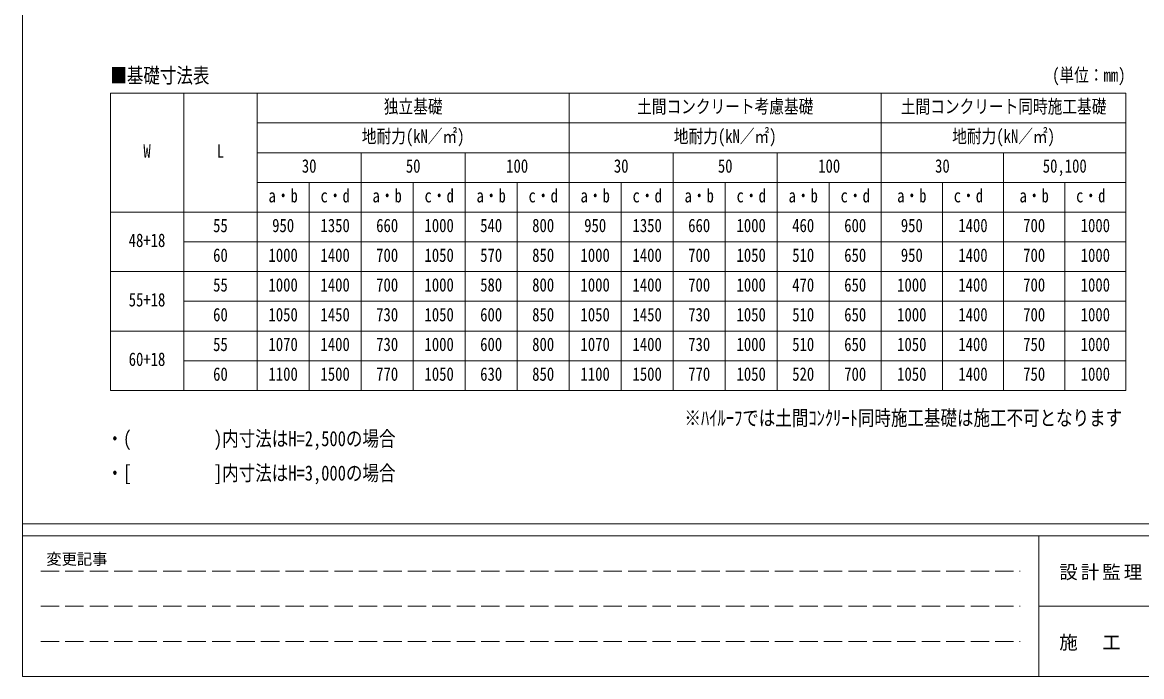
# Model space of a CAD drawing. Units: millimetres at full size, sheet at 1:50; details may follow other scales. Extents: x -14053 to 14053, y -9700 to 9700.
# Drawn here: x -14053 to -4907, y -9700 to -4352 of the extents above; entities that cross this region are included whole.
import ezdxf
from ezdxf.enums import TextEntityAlignment as Align

# ---------------------------------------------------------------- set-up
doc = ezdxf.new("R2010")
doc.units = ezdxf.units.MM
doc.header["$LTSCALE"] = 50
doc.linetypes.add('DASHED3', pattern=[4, 3, -1])
doc.layers.add('0-D_記号', color=7, linetype='Continuous', lineweight=9)
doc.layers.add('F-0_ﾚｲﾔ240', color=7, linetype='Continuous', lineweight=9)
doc.styles.add('ＭＳ ゴシック', font='')
doc.styles.get('ＭＳ ゴシック').set_extended_font_data('MS Gothic')

msp = doc.modelspace()

# ---------------------------------------------------------------- linework, layer by layer
at = {"layer": '0-D_記号'}
for p, q in [((-13334.63, -4931.42), (-5034.63, -4931.42)), ((-13334.63, -4931.42), (-13334.63, -7361.42)), ((-12734.63, -4931.42), (-12734.63, -7361.42)), ((-12134.63, -4931.42), (-12134.63, -7361.42)), ((-12134.63, -4931.42), (-12134.63, -7361.42)), ((-9584.63, -4931.42), (-9584.63, -7361.42)), ((-7034.63, -4931.42), (-7034.63, -7361.42)), ((-5034.63, -4931.42), (-5034.63, -7361.42)), ((-12134.63, -5174.42), (-5034.63, -5174.42)), ((-12134.63, -5417.42), (-5034.63, -5417.42)), ((-11284.63, -5417.42), (-11284.63, -7361.42)), ((-10434.63, -5417.42), (-10434.63, -7361.42)), ((-8734.63, -5417.42), (-8734.63, -7361.42)), ((-7884.63, -5417.42), (-7884.63, -7361.42)), ((-6034.63, -5417.42), (-6034.63, -7361.42)), ((-12134.63, -5660.42), (-5034.63, -5660.42)), ((-11709.63, -5660.42), (-11709.63, -7361.42)), ((-10859.63, -5660.42), (-10859.63, -7361.42)), ((-10009.63, -5660.42), (-10009.63, -7361.42)), ((-9159.63, -5660.42), (-9159.63, -7361.42)), ((-8309.63, -5660.42), (-8309.63, -7361.42)), ((-7459.63, -5660.42), (-7459.63, -7361.42)), ((-6534.63, -5660.42), (-6534.63, -7361.42)), ((-5534.63, -5660.42), (-5534.63, -7361.42)), ((-13334.63, -5903.42), (-5034.63, -5903.42)), ((-13334.63, -6389.42), (-5034.63, -6389.42)), ((-13334.63, -6875.42), (-5034.63, -6875.42)), ((-12734.63, -7118.42), (-12134.63, -7118.42)), ((-12134.63, -7118.42), (-5034.63, -7118.42)), ((-13334.63, -7361.42), (-5034.63, -7361.42))]:
    msp.add_line(p, q, dxfattribs=at)
for points in [[(-12734.63, -6146.42), (-12134.63, -6146.42), (-5034.63, -6146.42)], [(-12734.63, -6632.42), (-12134.63, -6632.42), (-5034.63, -6632.42)]]:
    msp.add_lwpolyline(points, dxfattribs=at)
at = {"layer": 'F-0_ﾚｲﾔ240', "color": 5, "lineweight": 5}
for p, q in [((-14053.43, 9700), (-14053.43, -9700)), ((-14053.43, -8450), (13346.57, -8450)), ((-14053.43, -8550), (8901.98, -8550)), ((-5748.03, -8550), (-5748.03, -9700)), ((-5748.03, -9125), (4501.97, -9125)), ((-14053.43, -9700), (13346.57, -9700))]:
    msp.add_line(p, q, dxfattribs=at)
at = {"layer": 'F-0_ﾚｲﾔ240', "color": 4, "linetype": 'DASHED3'}
for p, q in [((-13903.43, -8837.5), (-5898.03, -8837.5)), ((-13903.43, -9125), (-5898.03, -9125)), ((-13903.43, -9412.5), (-5898.03, -9412.5))]:
    msp.add_line(p, q, dxfattribs=at)

# ---------------------------------------------------------------- texts
at = {"layer": '0-D_記号', "style": 'ＭＳ ゴシック', "width": 0.8}
for s, height, p in [('■基礎寸法表', 123.7, (-13334.63, -4885.4)), ('(単位：mm)', 110, (-5637.68, -4870.75)), ('独立基礎', 110, (-11099.63, -5127.92)), ('土間コンクリート考慮基礎', 110, (-9029.63, -5127.92)), ('土間コンクリート同時施工基礎', 110, (-6874.63, -5127.92)), ('地耐力(kN／㎡)', 110, (-11279.63, -5370.92)), ('地耐力(kN／㎡)', 110, (-8729.63, -5370.92)), ('地耐力(kN／㎡)', 110, (-6454.63, -5370.92)), ('W', 110, (-13064.63, -5492.42)), ('L', 110, (-12464.63, -5492.42)), ('30', 110, (-11769.63, -5613.92)), ('50', 110, (-10919.63, -5613.92)), ('100', 110, (-10099.63, -5613.92)), ('30', 110, (-9219.63, -5613.92)), ('50', 110, (-8369.63, -5613.92)), ('100', 110, (-7549.63, -5613.92)), ('30', 110, (-6594.63, -5613.92)), ('50,100', 110, (-5714.63, -5613.92)), ('a・b', 110, (-12042.13, -5856.92)), ('c・d', 110, (-11617.13, -5856.92)), ('a・b', 110, (-11192.13, -5856.92)), ('c・d', 110, (-10767.13, -5856.92)), ('a・b', 110, (-10342.13, -5856.92)), ('c・d', 110, (-9917.13, -5856.92)), ('a・b', 110, (-9492.13, -5856.92)), ('c・d', 110, (-9067.13, -5856.92)), ('a・b', 110, (-8642.13, -5856.92)), ('c・d', 110, (-8217.13, -5856.92)), ('a・b', 110, (-7792.13, -5856.92)), ('c・d', 110, (-7367.13, -5856.92)), ('a・b', 110, (-6904.63, -5856.92)), ('c・d', 110, (-6442.13, -5856.92)), ('a・b', 110, (-5904.63, -5856.92)), ('c・d', 110, (-5442.13, -5856.92)), ('55', 110, (-12494.63, -6099.92)), ('950', 110, (-12012.13, -6099.92)), ('1350', 110, (-11617.13, -6099.92)), ('660', 110, (-11162.13, -6099.92)), ('1000', 110, (-10767.13, -6099.92)), ('540', 110, (-10312.13, -6099.92)), ('800', 110, (-9887.13, -6099.92)), ('950', 110, (-9462.13, -6099.92)), ('1350', 110, (-9067.13, -6099.92)), ('660', 110, (-8612.13, -6099.92)), ('1000', 110, (-8217.13, -6099.92)), ('460', 110, (-7762.13, -6099.92)), ('600', 110, (-7337.13, -6099.92)), ('950', 110, (-6874.63, -6099.92)), ('1400', 110, (-6404.63, -6099.92)), ('700', 110, (-5874.63, -6099.92)), ('1000', 110, (-5404.63, -6099.92)), ('48+18', 110, (-13184.63, -6221.42)), ('60', 110, (-12494.63, -6342.92)), ('1000', 110, (-12042.13, -6342.92)), ('1400', 110, (-11617.13, -6342.92)), ('700', 110, (-11162.13, -6342.92)), ('1050', 110, (-10767.13, -6342.92)), ('570', 110, (-10312.13, -6342.92)), ('850', 110, (-9887.13, -6342.92)), ('1000', 110, (-9492.13, -6342.92)), ('1400', 110, (-9067.13, -6342.92)), ('700', 110, (-8612.13, -6342.92)), ('1050', 110, (-8217.13, -6342.92)), ('510', 110, (-7762.13, -6342.92)), ('650', 110, (-7337.13, -6342.92)), ('950', 110, (-6874.63, -6342.92)), ('1400', 110, (-6404.63, -6342.92)), ('700', 110, (-5874.63, -6342.92)), ('1000', 110, (-5404.63, -6342.92)), ('55', 110, (-12494.63, -6585.92)), ('1000', 110, (-12042.13, -6585.92)), ('1400', 110, (-11617.13, -6585.92)), ('700', 110, (-11162.13, -6585.92)), ('1000', 110, (-10767.13, -6585.92)), ('580', 110, (-10312.13, -6585.92)), ('800', 110, (-9887.13, -6585.92)), ('1000', 110, (-9492.13, -6585.92)), ('1400', 110, (-9067.13, -6585.92)), ('700', 110, (-8612.13, -6585.92)), ('1000', 110, (-8217.13, -6585.92)), ('470', 110, (-7762.13, -6585.92)), ('650', 110, (-7337.13, -6585.92)), ('1000', 110, (-6904.63, -6585.92)), ('1400', 110, (-6404.63, -6585.92)), ('700', 110, (-5874.63, -6585.92)), ('1000', 110, (-5404.63, -6585.92)), ('55+18', 110, (-13184.63, -6707.42)), ('60', 110, (-12494.63, -6828.92)), ('1050', 110, (-12042.13, -6828.92)), ('1450', 110, (-11617.13, -6828.92)), ('730', 110, (-11162.13, -6828.92)), ('1050', 110, (-10767.13, -6828.92)), ('600', 110, (-10312.13, -6828.92)), ('850', 110, (-9887.13, -6828.92)), ('1050', 110, (-9492.13, -6828.92)), ('1450', 110, (-9067.13, -6828.92)), ('730', 110, (-8612.13, -6828.92)), ('1050', 110, (-8217.13, -6828.92)), ('510', 110, (-7762.13, -6828.92)), ('650', 110, (-7337.13, -6828.92)), ('1000', 110, (-6904.63, -6828.92)), ('1400', 110, (-6404.63, -6828.92)), ('700', 110, (-5874.63, -6828.92)), ('1000', 110, (-5404.63, -6828.92)), ('55', 110, (-12494.63, -7071.92)), ('1070', 110, (-12042.13, -7071.92)), ('1400', 110, (-11617.13, -7071.92)), ('730', 110, (-11162.13, -7071.92)), ('1000', 110, (-10767.13, -7071.92)), ('600', 110, (-10312.13, -7071.92)), ('800', 110, (-9887.13, -7071.92)), ('1070', 110, (-9492.13, -7071.92)), ('1400', 110, (-9067.13, -7071.92)), ('730', 110, (-8612.13, -7071.92)), ('1000', 110, (-8217.13, -7071.92)), ('510', 110, (-7762.13, -7071.92)), ('650', 110, (-7337.13, -7071.92)), ('1050', 110, (-6904.63, -7071.92)), ('1400', 110, (-6404.63, -7071.92)), ('750', 110, (-5874.63, -7071.92)), ('1000', 110, (-5404.63, -7071.92)), ('60+18', 110, (-13184.63, -7193.42)), ('60', 110, (-12494.63, -7314.92)), ('1100', 110, (-12042.13, -7314.92)), ('1500', 110, (-11617.13, -7314.92)), ('770', 110, (-11162.13, -7314.92)), ('1050', 110, (-10767.13, -7314.92)), ('630', 110, (-10312.13, -7314.92)), ('850', 110, (-9887.13, -7314.92)), ('1100', 110, (-9492.13, -7314.92)), ('1500', 110, (-9067.13, -7314.92)), ('770', 110, (-8612.13, -7314.92)), ('1050', 110, (-8217.13, -7314.92)), ('520', 110, (-7762.13, -7314.92)), ('700', 110, (-7337.13, -7314.92)), ('1050', 110, (-6904.63, -7314.92)), ('1400', 110, (-6404.63, -7314.92)), ('750', 110, (-5874.63, -7314.92)), ('1000', 110, (-5404.63, -7314.92)), ('※ﾊｲﾙｰﾌでは土間ｺﾝｸﾘｰﾄ同時施工基礎は施工不可となります', 123.7, (-8642.86, -7684.57)), ('・(\u3000\u3000\u3000\u3000\u3000)内寸法はH=2,500の場合', 123.7, (-13365.13, -7853.58)), ('・[\u3000\u3000\u3000\u3000\u3000]内寸法はH=3,000の場合', 123.7, (-13365.13, -8134.83))]:
    msp.add_text(s, height=height, dxfattribs=at).set_placement(p, align=Align.BOTTOM_LEFT)
at = {"layer": 'F-0_ﾚｲﾔ240', "style": 'ＭＳ ゴシック'}
msp.add_text('変更記事', height=91.64, dxfattribs=at).set_placement((-13858.06, -8812.5), align=Align.BOTTOM_LEFT)
at = {"layer": 'F-0_ﾚｲﾔ240', "char_height": 110, "attachment_point": 7, "style": 'ＭＳ ゴシック'}
for s, insert in [('\\T1.17;設計監理', (-5579.15, -8912.5)), ('\\T1.17;施\u3000工', (-5579.15, -9487.5))]:
    msp.add_mtext(s, dxfattribs=dict(at, insert=insert))

doc.saveas('drawing.dxf')
